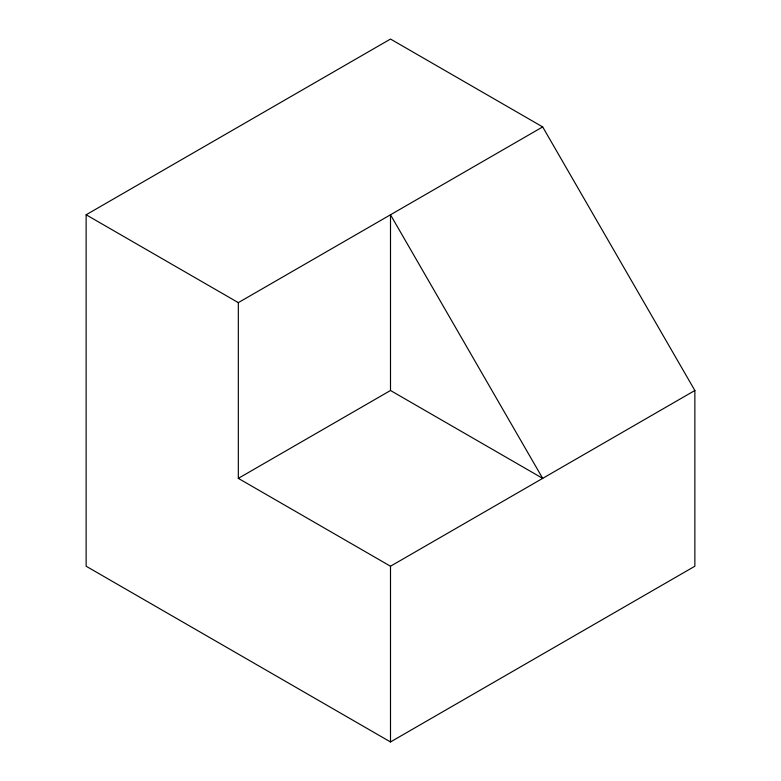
<?xml version="1.0" encoding="UTF-8"?>
<svg xmlns="http://www.w3.org/2000/svg" width="781" height="781" viewBox="0 0 781 781"><rect width="100%" height="100%" fill="white"/><g stroke="black" fill="none" stroke-linecap="round" stroke-linejoin="round"><path stroke-width="1.17" d="M86.135 214.775L390.5 39.05L542.678 126.912L694.865 390.5L694.865 566.225L390.5 741.95L86.135 566.225L86.135 214.775L238.322 302.637L542.678 126.912M238.322 302.637L238.322 478.362L390.5 390.5L542.678 478.362L390.5 214.775L390.5 390.5M238.322 478.362L390.5 566.225L694.865 390.5M390.5 566.225L390.5 741.95"/></g></svg>
